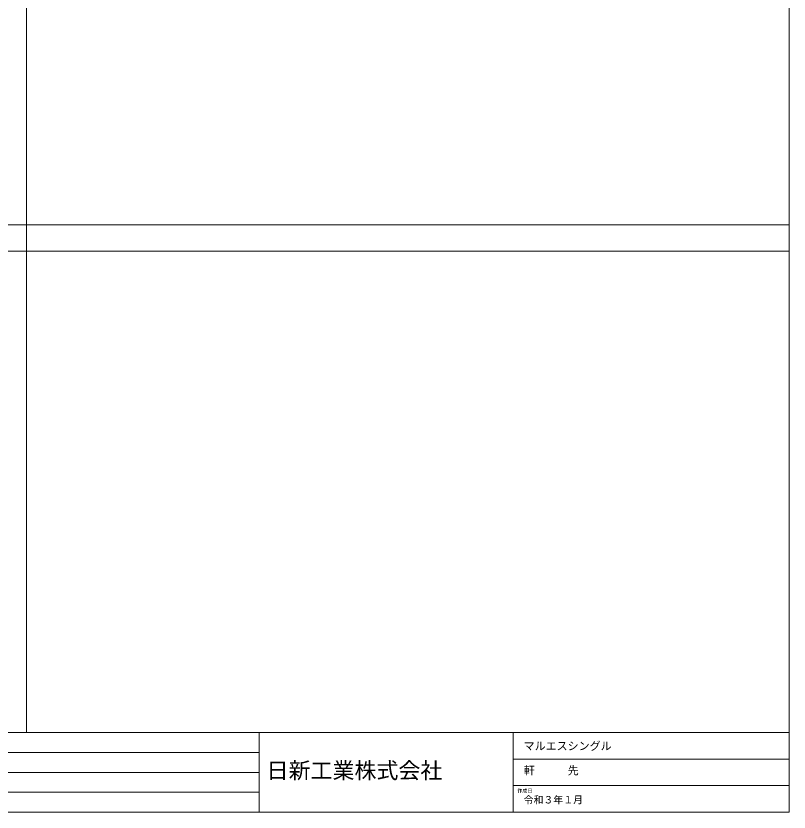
# Model space of a CAD drawing. Units: millimetres, scale not verified. Extents: x -2025 to 2025, y -1410 to 1410.
# Drawn here: x 656 to 2025, y -1410 to 0 of the extents above; entities that cross this region are included whole.
import ezdxf
from ezdxf.enums import TextEntityAlignment as Align

# ---------------------------------------------------------------- set-up
doc = ezdxf.new("R2010")
doc.units = ezdxf.units.MM
doc.header["$LTSCALE"] = 3
doc.layers.add('0-0_0', color=7, linetype='Continuous')
doc.layers.add('1-6_枠___1', color=7, linetype='Continuous')
doc.layers.add('0-9_枠', color=7, linetype='Continuous', lineweight=18)
doc.styles.add('ＭＳ ゴシック', font='')
doc.styles.get('ＭＳ ゴシック').set_extended_font_data('MS Gothic')

# ---------------------------------------------------------------- blocks, each defined once
blk = doc.blocks.new('U27')
at = {"layer": '1-6_枠___1', "style": 'ＭＳ ゴシック'}
blk.add_text('日新工業株式会社', height=28.51, dxfattribs=at).set_placement((3125.032, 50.887), align=Align.BOTTOM_LEFT)
blk = doc.blocks.new('U33')
at = {"layer": '1-6_枠___1', "style": 'ＭＳ ゴシック'}
blk.add_text('マルエスシングル', height=14.26, dxfattribs=at).set_placement((3580.16, 105.587), align=Align.BOTTOM_LEFT)
blk = doc.blocks.new('U34')
at = {"layer": '1-6_枠___1', "style": 'ＭＳ ゴシック'}
blk.add_text('作成日', height=6.415, dxfattribs=at).set_placement((3568.736, 32.642), align=Align.BOTTOM_LEFT)
blk = doc.blocks.new('U35')
at = {"layer": '1-6_枠___1', "style": 'ＭＳ ゴシック'}
blk.add_text('軒\u3000\u3000\u3000先', height=14.26, dxfattribs=at).set_placement((3580.337, 62.133), align=Align.BOTTOM_LEFT)
blk = doc.blocks.new('U36')
at = {"layer": '1-6_枠___1', "style": 'ＭＳ ゴシック'}
blk.add_text('令和３年１月', height=12.83, dxfattribs=at).set_placement((3580.203, 11.391), align=Align.BOTTOM_LEFT)

msp = doc.modelspace()

# ---------------------------------------------------------------- linework, layer by layer
at = {"layer": '0-9_枠'}
for p, q in [((675, -1269.305), (675, 1410)), ((2025, -370), (-2025, -370)), ((2025, -416.898), (-2025, -416.898)), ((1087.035, -1269.305), (-2025, -1269.305)), ((1087.035, -1269.305), (2025, -1269.305)), ((1087.035, -1269.305), (1087.035, -1410)), ((1536.497, -1269.305), (1536.497, -1410)), ((1536.497, -1269.305), (1536.497, -1410)), ((1087.035, -1304.479), (-2025, -1304.479)), ((2025, -1316.203), (1536.497, -1316.203)), ((1087.035, -1339.653), (-2025, -1339.653)), ((1536.497, -1363.102), (2025, -1363.102)), ((1087.035, -1374.826), (-2025, -1374.826))]:
    msp.add_line(p, q, dxfattribs=at)
msp.add_lwpolyline([(-2025, -1410), (2025, -1410), (2025, 1410), (-2025, 1410)], close=True, dxfattribs=at)

# ---------------------------------------------------------------- block references
at = {"layer": '0-0_0'}
for name in ['U33', 'U27', 'U35', 'U34', 'U36']:
    msp.add_blockref(name, (-2025, -1410), dxfattribs=at)

doc.saveas('drawing.dxf')
